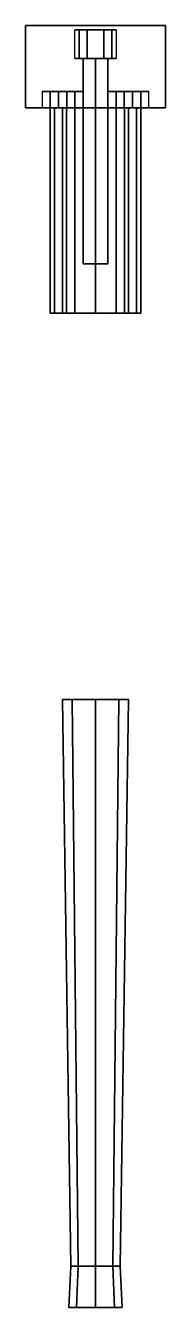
# Model space of a CAD drawing. Extents: x -0.17 to 0.17, y -2.34 to 0.78.
import ezdxf

# ---------------------------------------------------------------- set-up
doc = ezdxf.new("R2010")
doc.units = 0
doc.layers.add('BARREL', color=1, linetype='CONTINUOUS')

msp = doc.modelspace()

# ---------------------------------------------------------------- linework, layer by layer
at = {"layer": 'BARREL'}
for points in [[(-0.17, 0.78, 0.13), (-0.17, 0.78, -0.16), (-0.17, 0.58, -0.16), (-0.17, 0.58, 0.13)], [(0.17, 0.78, 0.13), (0.17, 0.78, -0.16), (-0.17, 0.78, -0.16), (-0.17, 0.78, 0.13)], [(-0.17, 0.58, -0.16), (-0.17, 0.78, -0.16), (0.17, 0.78, -0.16), (0.17, 0.58, -0.16)], [(0.17, 0.58, 0.13), (0.17, 0.78, 0.13), (-0.17, 0.78, 0.13), (-0.17, 0.58, 0.13)], [(-0.05, 0.77, -0.16), (-0.04, 0.77, -0.23), (-0.04, 0.7, -0.23), (-0.05, 0.7, -0.16)], [(0.05, 0.77, -0.16), (0.04, 0.77, -0.23), (-0.04, 0.77, -0.23), (-0.05, 0.77, -0.16)], [(-0.02, 0.7, -0.29), (-0.04, 0.7, -0.23), (-0.04, 0.77, -0.23), (-0.02, 0.77, -0.29)], [(-0.02, 0.77, -0.29), (-0.04, 0.77, -0.23), (0.04, 0.77, -0.23), (0.02, 0.77, -0.29)], [(0.02, 0.77, -0.29), (0.02, 0.7, -0.29), (-0.02, 0.7, -0.29), (-0.02, 0.77, -0.29)], [(0.04, 0.77, -0.23), (0.04, 0.7, -0.23), (0.02, 0.7, -0.29), (0.02, 0.77, -0.29)], [(0.04, 0.7, -0.23), (0.04, 0.77, -0.23), (0.05, 0.77, -0.16), (0.05, 0.7, -0.16)], [(0.17, 0.58, -0.16), (0.17, 0.78, -0.16), (0.17, 0.78, 0.13), (0.17, 0.58, 0.13)], [(-0.05, 0.7, -0.16), (-0.04, 0.7, -0.23), (0.04, 0.7, -0.23), (0.05, 0.7, -0.16)], [(0.02, 0.7, -0.29), (0.04, 0.7, -0.23), (-0.04, 0.7, -0.23), (-0.02, 0.7, -0.29)], [(-0.03, 0.2, -0.19), (0, 0.2, -0.16), (0, 0.7, -0.16), (-0.03, 0.7, -0.19)], [(0, 0.2, -0.22), (-0.03, 0.2, -0.19), (-0.03, 0.7, -0.19), (0, 0.7, -0.22)], [(0, 0.2, -0.16), (0.03, 0.2, -0.19), (0.03, 0.7, -0.19), (0, 0.7, -0.16)], [(0.03, 0.2, -0.19), (0, 0.2, -0.22), (0, 0.7, -0.22), (0.03, 0.7, -0.19)], [(-0.05, 0.62, 0.19), (-0.03, 0.62, 0.13), (-0.13, 0.62, 0.13), (-0.11, 0.62, 0.19)], [(-0.11, 0.62, 0.19), (-0.13, 0.62, 0.13), (-0.13, 0.58, 0.13), (-0.11, 0.58, 0.19)], [(-0.11, 0.62, 0.19), (-0.09, 0.62, 0.22), (-0.07, 0.62, 0.22), (-0.05, 0.62, 0.19)], [(-0.09, 0.58, 0.22), (-0.09, 0.62, 0.22), (-0.11, 0.62, 0.19), (-0.11, 0.58, 0.19)], [(-0.07, 0.58, 0.22), (-0.07, 0.62, 0.22), (-0.09, 0.62, 0.22), (-0.09, 0.58, 0.22)], [(-0.05, 0.62, 0.19), (-0.07, 0.62, 0.22), (-0.07, 0.58, 0.22), (-0.05, 0.58, 0.19)], [(-0.03, 0.58, 0.13), (-0.03, 0.62, 0.13), (-0.05, 0.62, 0.19), (-0.05, 0.58, 0.19)], [(0.05, 0.62, 0.19), (0.03, 0.62, 0.13), (0.03, 0.58, 0.13), (0.05, 0.58, 0.19)], [(0.11, 0.62, 0.19), (0.13, 0.62, 0.13), (0.03, 0.62, 0.13), (0.05, 0.62, 0.19)], [(0.07, 0.58, 0.22), (0.07, 0.62, 0.22), (0.05, 0.62, 0.19), (0.05, 0.58, 0.19)], [(0.05, 0.62, 0.19), (0.07, 0.62, 0.22), (0.09, 0.62, 0.22), (0.11, 0.62, 0.19)], [(0.09, 0.58, 0.22), (0.09, 0.62, 0.22), (0.07, 0.62, 0.22), (0.07, 0.58, 0.22)], [(0.11, 0.62, 0.19), (0.09, 0.62, 0.22), (0.09, 0.58, 0.22), (0.11, 0.58, 0.19)], [(0.13, 0.58, 0.13), (0.13, 0.62, 0.13), (0.11, 0.62, 0.19), (0.11, 0.58, 0.19)], [(-0.17, 0.58, 0.13), (-0.17, 0.58, -0.16), (0.17, 0.58, -0.16), (0.17, 0.58, 0.13)], [(-0.11, 0.58, 0.19), (-0.13, 0.58, 0.13), (-0.03, 0.58, 0.13), (-0.05, 0.58, 0.19)], [(-0.05, 0.58, 0.19), (-0.07, 0.58, 0.22), (-0.09, 0.58, 0.22), (-0.11, 0.58, 0.19)], [(-0.11, 0.08, 0.19), (-0.08, 0.08, 0.22), (-0.08, 0.58, 0.22), (-0.11, 0.58, 0.19)], [(-0.08, 0.08, 0.16), (-0.11, 0.08, 0.19), (-0.11, 0.58, 0.19), (-0.08, 0.58, 0.16)], [(-0.1, 0.08), (-0.0707, 0.08, 0.0707), (-0.0707, 0.58, 0.0707), (-0.1, 0.58)], [(-0.0707, 0.08, -0.0707), (-0.1, 0.08), (-0.1, 0.58), (-0.0707, 0.58, -0.0707)], [(-0.08, 0.08, 0.22), (-0.05, 0.08, 0.19), (-0.05, 0.58, 0.19), (-0.08, 0.58, 0.22)], [(-0.05, 0.08, 0.19), (-0.08, 0.08, 0.16), (-0.08, 0.58, 0.16), (-0.05, 0.58, 0.19)], [(-0.0707, 0.08, 0.0707), (0, 0.08, 0.1), (0, 0.58, 0.1), (-0.0707, 0.58, 0.0707)], [(0, 0.08, -0.1), (-0.0707, 0.08, -0.0707), (-0.0707, 0.58, -0.0707), (0, 0.58, -0.1)], [(0, 0.08, 0.1), (0.0707, 0.08, 0.0707), (0.0707, 0.58, 0.0707), (0, 0.58, 0.1)], [(0.0707, 0.08, -0.0707), (0, 0.08, -0.1), (0, 0.58, -0.1), (0.0707, 0.58, -0.0707)], [(0.05, 0.58, 0.19), (0.03, 0.58, 0.13), (0.13, 0.58, 0.13), (0.11, 0.58, 0.19)], [(0.11, 0.58, 0.19), (0.09, 0.58, 0.22), (0.07, 0.58, 0.22), (0.05, 0.58, 0.19)], [(0.05, 0.08, 0.19), (0.08, 0.08, 0.22), (0.08, 0.58, 0.22), (0.05, 0.58, 0.19)], [(0.08, 0.08, 0.16), (0.05, 0.08, 0.19), (0.05, 0.58, 0.19), (0.08, 0.58, 0.16)], [(0.0707, 0.08, 0.0707), (0.1, 0.08), (0.1, 0.58), (0.0707, 0.58, 0.0707)], [(0.1, 0.08), (0.0707, 0.08, -0.0707), (0.0707, 0.58, -0.0707), (0.1, 0.58)], [(0.08, 0.08, 0.22), (0.11, 0.08, 0.19), (0.11, 0.58, 0.19), (0.08, 0.58, 0.22)], [(0.11, 0.08, 0.19), (0.08, 0.08, 0.16), (0.08, 0.58, 0.16), (0.11, 0.58, 0.19)], [(-0.06, -2.24), (-0.0424, -2.24, 0.0424), (-0.0566, -0.86, 0.0566), (-0.08, -0.86)], [(-0.0424, -2.24, -0.0424), (-0.06, -2.24), (-0.08, -0.86), (-0.0566, -0.86, -0.0566)], [(-0.0424, -2.24, 0.0424), (0, -2.24, 0.06), (0, -0.86, 0.08), (-0.0566, -0.86, 0.0566)], [(0, -2.24, -0.06), (-0.0424, -2.24, -0.0424), (-0.0566, -0.86, -0.0566), (0, -0.86, -0.08)], [(0, -2.24, 0.06), (0.0424, -2.24, 0.0424), (0.0566, -0.86, 0.0566), (0, -0.86, 0.08)], [(0.0424, -2.24, -0.0424), (0, -2.24, -0.06), (0, -0.86, -0.08), (0.0566, -0.86, -0.0566)], [(0.0424, -2.24, 0.0424), (0.06, -2.24), (0.08, -0.86), (0.0566, -0.86, 0.0566)], [(0.06, -2.24), (0.0424, -2.24, -0.0424), (0.0566, -0.86, -0.0566), (0.08, -0.86)], [(-0.065, -2.34), (-0.046, -2.34, 0.046), (-0.0424, -2.24, 0.0424), (-0.06, -2.24)], [(-0.046, -2.34, -0.046), (-0.065, -2.34), (-0.06, -2.24), (-0.0424, -2.24, -0.0424)], [(-0.046, -2.34, 0.046), (0, -2.34, 0.065), (0, -2.24, 0.06), (-0.0424, -2.24, 0.0424)], [(0, -2.34, -0.065), (-0.046, -2.34, -0.046), (-0.0424, -2.24, -0.0424), (0, -2.24, -0.06)], [(0, -2.34, 0.065), (0.046, -2.34, 0.046), (0.0424, -2.24, 0.0424), (0, -2.24, 0.06)], [(0.046, -2.34, -0.046), (0, -2.34, -0.065), (0, -2.24, -0.06), (0.0424, -2.24, -0.0424)], [(0.046, -2.34, 0.046), (0.065, -2.34), (0.06, -2.24), (0.0424, -2.24, 0.0424)], [(0.065, -2.34), (0.046, -2.34, -0.046), (0.0424, -2.24, -0.0424), (0.06, -2.24)], [(-0.065, -2.34), (0.046, -2.34, -0.046), (0.065, -2.34), (-0.046, -2.34, 0.046)], [(-0.046, -2.34, -0.046), (0, -2.34, -0.065), (0.046, -2.34, -0.046), (-0.065, -2.34)], [(-0.046, -2.34, 0.046), (0.065, -2.34), (0.046, -2.34, 0.046), (0, -2.34, 0.065)]]:
    msp.add_3dface(points, dxfattribs=at)

doc.saveas('drawing.dxf')
